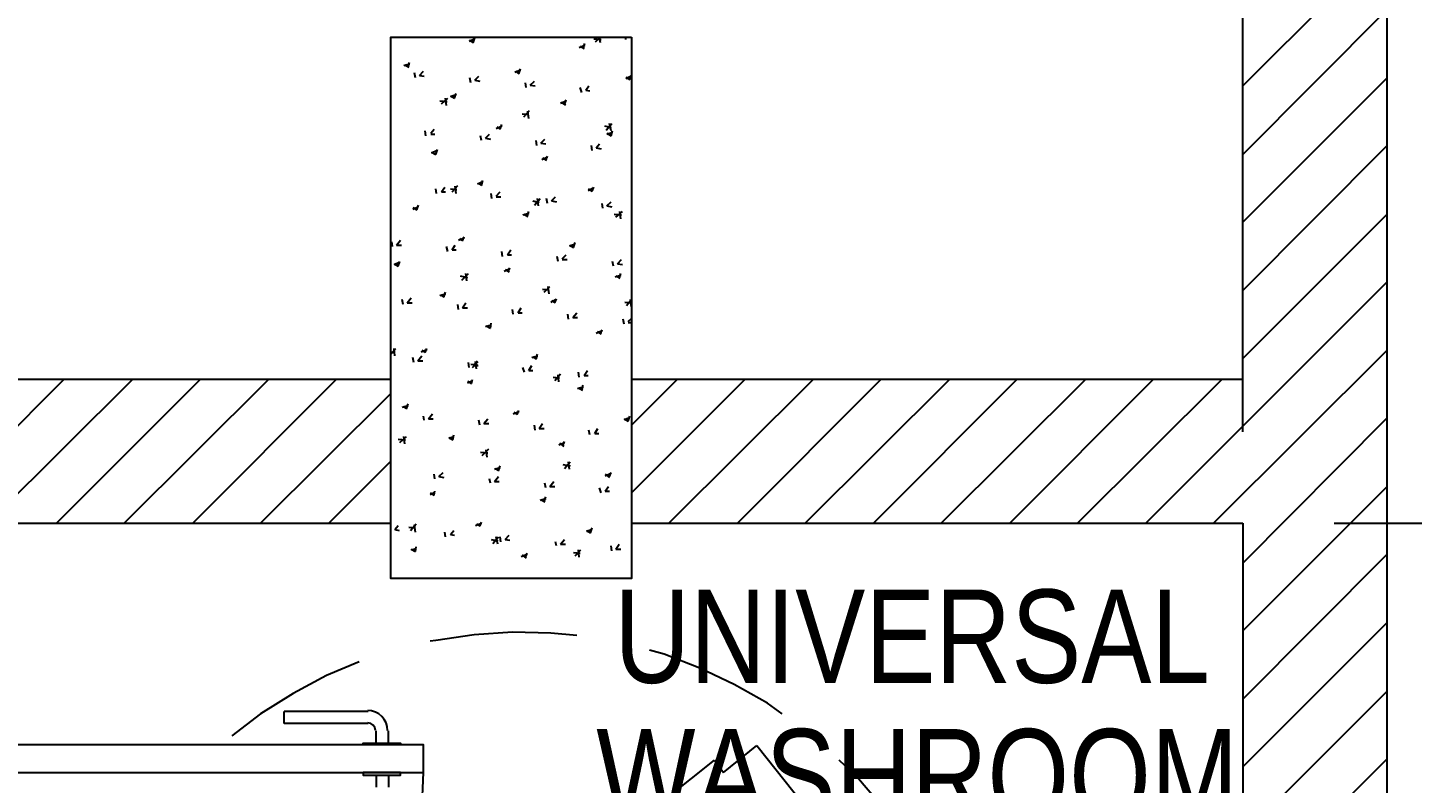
# Model space of a CAD drawing. Header units: millimetres. Extents: x -2604 to 15910, y -8758 to 4238.
# Drawn here: x 11578 to 13878, y -432 to 823 of the extents above; entities that cross this region are included whole.
import ezdxf
from ezdxf.enums import TextEntityAlignment as Align

# ---------------------------------------------------------------- set-up
doc = ezdxf.new("R2010")
doc.units = ezdxf.units.MM
doc.layers.add('SOURCE_TEXT', color=7, linetype='Continuous')
doc.layers.add('SOURCE_TRACE', color=8, linetype='Continuous')

msp = doc.modelspace()

# ---------------------------------------------------------------- linework, layer by layer
at = {"layer": 'SOURCE_TRACE'}
for p, q in [((13596.8, 151.7), (13596.8, 2242)), ((13596.8, 238.4), (13596.8, 1113.5)), ((13836.6, -5449.8), (13836.6, 1113.5)), ((13596.8, 726.1), (13836.6, 965.9)), ((13596.8, 612.3), (13836.6, 853.4)), ((12318, 797.9), (12320.7, 806)), ((12521.2, 799.3), (12529.3, 807.4)), ((12529.3, 797.9), (12528, 807.4)), ((12571.3, 803.3), (12571.3, 807.4)), ((12578.1, 807.4), (12579.4, 807.4)), ((12578.1, 807.4), (12580.8, 807.4)), ((12311.2, 800.6), (12319.3, 804.7)), ((12311.2, 802), (12318, 797.9)), ((12494.1, 789.8), (12503.6, 793.8)), ((12495.4, 792.5), (12502.2, 788.4)), ((12500.9, 788.4), (12503.6, 796.5)), ((12518.5, 804.7), (12530.7, 803.3)), ((12202.8, 760), (12212.3, 762.7)), ((12204.2, 761.3), (12211, 757.3)), ((12209.6, 757.3), (12212.3, 765.4)), ((12221.8, 739.6), (12220.4, 747.8)), ((12228.6, 743.7), (12235.3, 750.5)), ((12228.6, 743.7), (12236.7, 742.4)), ((12313.9, 731.5), (12312.6, 739.6)), ((12320.7, 735.6), (12327.5, 742.4)), ((12387.1, 749.1), (12396.6, 753.2)), ((12388.4, 750.5), (12393.8, 746.4)), ((12393.8, 746.4), (12396.6, 754.5)), ((12571.3, 738.3), (12579.4, 742.4)), ((12571.3, 741), (12578.1, 736.9)), ((12578.1, 736.9), (12580.8, 743.7)), ((13596.8, 499.9), (13836.6, 739.6)), ((12286.8, 705.8), (12289.5, 713.9)), ((12320.7, 735.6), (12328.8, 734.2)), ((12406, 723.4), (12404.7, 731.5)), ((12412.8, 727.5), (12419.6, 734.2)), ((12412.8, 727.5), (12420.9, 726.1)), ((12498.2, 715.3), (12495.4, 723.4)), ((12504.9, 719.3), (12510.3, 726.1)), ((12504.9, 719.3), (12511.7, 718)), ((12262.4, 701.7), (12274.6, 700.4)), ((12265.2, 696.3), (12276, 705.8)), ((12273.3, 693.6), (12271.9, 705.8)), ((12280.1, 708.5), (12288.2, 711.2)), ((12280.1, 709.8), (12286.8, 705.8)), ((12462.9, 697.7), (12472.4, 701.7)), ((12464.3, 699), (12471.1, 694.9)), ((12469.7, 694.9), (12472.4, 703.1)), ((12181.2, 670.6), (12181.2, 671.9)), ((12399.3, 680), (12410.1, 678.7)), ((12402, 674.6), (12411.5, 685.5)), ((12410.1, 671.9), (12408.7, 684.1)), ((12239.4, 643.5), (12238.1, 651.6)), ((12247.5, 647.5), (12253, 654.3)), ((12247.5, 646.2), (12254.3, 646.2)), ((12338.3, 639.4), (12345.1, 646.2)), ((12355.9, 655.7), (12365.4, 659.7)), ((12357.3, 658.4), (12362.7, 654.3)), ((12362.7, 654.3), (12365.4, 662.4)), ((12536.1, 659.7), (12546.9, 657)), ((12538.8, 652.9), (12548.3, 663.8)), ((12540.1, 646.2), (12548.3, 648.9)), ((12540.1, 647.5), (12546.9, 643.5)), ((12546.9, 651.6), (12544.2, 663.8)), ((12546.9, 643.5), (12549.6, 651.6)), ((12331.5, 635.3), (12330.2, 643.5)), ((12338.3, 639.4), (12346.4, 638)), ((12423.6, 627.2), (12422.3, 635.3)), ((12430.4, 631.3), (12437.2, 638)), ((12430.4, 631.3), (12438.5, 629.9)), ((12515.8, 619.1), (12514.4, 627.2)), ((12522.5, 623.1), (12528, 629.9)), ((12522.5, 623.1), (12530.7, 621.8)), ((13596.8, 386.1), (13836.6, 627.2)), ((12248.9, 615), (12257, 619.1)), ((12248.9, 616.4), (12255.7, 612.3)), ((12255.7, 612.3), (12258.4, 620.4)), ((12431.8, 604.2), (12441.3, 608.2)), ((12433.1, 606.9), (12439.9, 602.8)), ((12438.5, 602.8), (12441.3, 609.6)), ((12257, 547.3), (12255.7, 555.4)), ((12265.2, 550), (12270.6, 558.1)), ((12280.1, 555.4), (12290.9, 554.1)), ((12282.8, 550), (12292.2, 560.8)), ((12289.5, 547.3), (12288.2, 559.5)), ((12324.8, 563.5), (12334.2, 567.6)), ((12326.1, 564.9), (12331.5, 560.8)), ((12331.5, 560.8), (12334.2, 569)), ((12509, 552.7), (12517.1, 556.8)), ((12509, 555.4), (12515.8, 551.3)), ((12515.8, 551.3), (12518.5, 558.1)), ((12265.2, 550), (12271.9, 550)), ((12349.1, 539.2), (12347.8, 547.3)), ((12355.9, 543.2), (12362.7, 550)), ((12355.9, 541.9), (12364, 541.9)), ((12416.9, 535.1), (12427.7, 532.4)), ((12419.6, 528.3), (12429.1, 539.2)), ((12426.4, 527), (12425, 539.2)), ((12441.3, 531), (12439.9, 539.2)), ((12448, 535.1), (12454.8, 541.9)), ((12448, 535.1), (12456.2, 533.7)), ((12533.4, 522.9), (12532, 531)), ((12540.1, 527), (12546.9, 533.7)), ((12217.7, 521.5), (12225.9, 525.6)), ((12217.7, 524.3), (12224.5, 520.2)), ((12224.5, 520.2), (12227.2, 528.3)), ((12400.6, 512.1), (12410.1, 514.8)), ((12402, 513.4), (12408.7, 509.4)), ((12407.4, 509.4), (12410.1, 517.5)), ((12540.1, 527), (12548.3, 525.6)), ((12552.3, 513.4), (12564.5, 512.1)), ((12555.1, 508), (12565.9, 517.5)), ((12563.2, 505.3), (12561.8, 517.5)), ((13596.8, 273.6), (13836.6, 513.4)), ((12183.9, 459.2), (12182.5, 467.4)), ((12190.6, 461.9), (12197.4, 470.1)), ((12190.6, 461.9), (12198.8, 461.9)), ((12282.8, 453.8), (12288.2, 461.9)), ((12293.6, 470.1), (12303.1, 474.1)), ((12295, 472.8), (12300.4, 468.7)), ((12300.4, 468.7), (12303.1, 475.5)), ((12477.8, 460.6), (12486, 463.3)), ((12477.8, 461.9), (12484.6, 457.9)), ((12484.6, 457.9), (12487.3, 466)), ((12276, 451.1), (12273.3, 459.2)), ((12282.8, 453.8), (12289.5, 453.8)), ((12366.8, 443), (12365.4, 451.1)), ((12374.9, 445.7), (12380.3, 453.8)), ((12374.9, 445.7), (12381.7, 445.7)), ((12458.9, 434.8), (12457.5, 443)), ((12465.6, 438.9), (12472.4, 445.7)), ((12465.6, 437.6), (12473.8, 437.6)), ((12557.8, 430.8), (12564.5, 437.6)), ((12186.6, 429.4), (12194.7, 433.5)), ((12186.6, 430.8), (12193.4, 426.7)), ((12193.4, 426.7), (12196.1, 434.8)), ((12299, 403.7), (12309.9, 414.5)), ((12307.1, 402.3), (12305.8, 414.5)), ((12369.5, 418.6), (12378.9, 422.7)), ((12370.8, 421.3), (12377.6, 417.2)), ((12376.2, 417.2), (12378.9, 424)), ((12551, 426.7), (12549.6, 434.8)), ((12557.8, 430.8), (12565.9, 429.4)), ((12560.5, 406.4), (12563.2, 414.5)), ((12296.3, 410.5), (12308.5, 407.8)), ((12435.8, 383.4), (12445.3, 392.9)), ((12444, 380.7), (12442.6, 392.9)), ((12553.7, 409.1), (12563.2, 411.8)), ((12555.1, 410.5), (12561.8, 406.4)), ((13435.6, 0), (13836.6, 401)), ((12201.5, 363.1), (12200.1, 371.2)), ((12208.3, 365.8), (12215, 373.9)), ((12262.4, 378), (12271.9, 380.7)), ((12263.8, 379.3), (12269.2, 375.2)), ((12269.2, 375.2), (12271.9, 383.4)), ((12433.1, 388.8), (12444, 387.4)), ((12446.7, 367.1), (12454.8, 371.2)), ((12448, 369.8), (12453.5, 365.8)), ((12453.5, 365.8), (12456.2, 372.5)), ((12572.7, 361.7), (12580.8, 371.2)), ((12580.8, 359), (12579.4, 371.2)), ((12208.3, 365.8), (12216.4, 365.8)), ((12293.6, 354.9), (12292.2, 363.1)), ((12300.4, 357.6), (12305.8, 365.8)), ((12300.4, 357.6), (12308.5, 357.6)), ((12384.4, 346.8), (12383, 354.9)), ((12392.5, 349.5), (12397.9, 357.6)), ((12392.5, 349.5), (12399.3, 349.5)), ((12476.5, 338.7), (12475.1, 346.8)), ((12483.3, 341.4), (12490, 349.5)), ((12570, 367.1), (12580.8, 365.8)), ((12338.3, 326.5), (12347.8, 329.2)), ((12339.7, 327.8), (12346.4, 323.8)), ((12346.4, 323.8), (12347.8, 331.9)), ((12483.3, 341.4), (12491.4, 341.4)), ((12568.6, 330.5), (12567.2, 338.7)), ((12575.4, 334.6), (12580.8, 340)), ((12575.4, 333.2), (12580.8, 333.2)), ((12522.5, 315.6), (12532, 319.7)), ((12523.9, 318.3), (12530.7, 314.3)), ((12529.3, 314.3), (12532, 321.1)), ((12181.2, 280.4), (12189.3, 289.9)), ((12181.2, 284.5), (12187.9, 283.1)), ((12187.9, 277.7), (12186.6, 289.9)), ((12225.9, 269.6), (12232.6, 277.7)), ((12231.3, 284.5), (12240.8, 288.5)), ((12232.6, 287.2), (12238.1, 283.1)), ((12238.1, 283.1), (12240.8, 289.9)), ((12415.5, 275), (12425, 277.7)), ((12416.9, 276.4), (12422.3, 272.3)), ((12422.3, 272.3), (12425, 280.4)), ((13548, 0), (13836.6, 287.2)), ((12219.1, 266.9), (12217.7, 275)), ((12225.9, 269.6), (12234, 269.6)), ((12311.2, 258.7), (12309.9, 266.9)), ((12313.9, 264.2), (12324.8, 262.8)), ((12316.6, 258.7), (12326.1, 268.2)), ((12318, 261.5), (12324.8, 269.6)), ((12318, 261.5), (12326.1, 261.5)), ((12323.4, 256), (12322, 268.2)), ((12403.3, 250.6), (12400.6, 258.7)), ((12410.1, 253.3), (12415.5, 261.5)), ((12410.1, 253.3), (12416.9, 253.3)), ((12502.2, 245.2), (12507.6, 253.3)), ((12181.2, 238.4), (9698.1, 238.4)), ((11399.5, 0), (11637.9, 238.4)), ((11512, 0), (11751.7, 238.4)), ((11625.7, 0), (11864.2, 238.4)), ((11738.2, 0), (11978, 238.4)), ((11852, 0), (12090.4, 238.4)), ((12308.5, 233), (12316.6, 237.1)), ((12308.5, 235.7), (12315.3, 231.6)), ((12315.3, 231.6), (12316.6, 238.4)), ((12450.7, 242.5), (12461.6, 241.1)), ((12453.5, 237.1), (12462.9, 247.9)), ((12460.2, 234.4), (12458.9, 246.5)), ((12494.1, 242.5), (12492.7, 250.6)), ((12502.2, 245.2), (12509, 245.2)), ((12580.8, 162.6), (12656.7, 238.4)), ((12580.8, 50.1), (12769.1, 238.4)), ((13596.8, 238.4), (12580.8, 238.4)), ((12643.1, 0), (12882.9, 238.4)), ((12756.9, 0), (12995.3, 238.4)), ((12869.3, 0), (13109.1, 238.4)), ((12983.1, 0), (13221.5, 238.4)), ((13095.6, 0), (13335.3, 238.4)), ((13209.4, 0), (13447.8, 238.4)), ((13321.8, 0), (13561.6, 238.4)), ((11964.4, 0), (12181.2, 215.4)), ((12491.4, 223.5), (12500.9, 226.2)), ((12492.7, 224.9), (12499.5, 220.8)), ((12498.2, 220.8), (12500.9, 228.9)), ((12200.1, 192.4), (12209.6, 195.1)), ((12201.5, 193.7), (12206.9, 189.7)), ((12206.9, 189.7), (12209.6, 197.8)), ((12384.4, 181.5), (12393.8, 185.6)), ((12385.7, 184.2), (12391.1, 180.2)), ((12391.1, 180.2), (12393.8, 186.9)), ((12236.7, 170.7), (12235.3, 177.5)), ((12243.5, 173.4), (12250.3, 181.5)), ((12243.5, 173.4), (12251.6, 173.4)), ((12328.8, 162.6), (12327.5, 170.7)), ((12335.6, 165.3), (12342.4, 173.4)), ((12335.6, 165.3), (12343.7, 165.3)), ((12420.9, 154.4), (12419.6, 162.6)), ((12427.7, 157.1), (12433.1, 165.3)), ((12568.6, 172), (12576.7, 174.8)), ((12568.6, 173.4), (12575.4, 169.3)), ((12575.4, 169.3), (12578.1, 177.5)), ((13596.8, -66.4), (13836.6, 174.8)), ((12193.4, 139.5), (12205.5, 138.2)), ((12196.1, 134.1), (12206.9, 143.6)), ((12204.2, 131.4), (12202.8, 143.6)), ((12277.3, 140.9), (12285.5, 143.6)), ((12277.3, 142.2), (12284.1, 138.2)), ((12284.1, 138.2), (12285.5, 146.3)), ((12427.7, 157.1), (12435.8, 157.1)), ((12511.7, 146.3), (12510.3, 154.4)), ((12519.8, 149), (12525.2, 157.1)), ((12519.8, 149), (12526.6, 149)), ((12330.2, 117.9), (12342.4, 116.5)), ((12332.9, 112.4), (12343.7, 123.3)), ((12341, 109.7), (12339.7, 121.9)), ((12460.2, 130), (12469.7, 134.1)), ((12461.6, 132.8), (12468.4, 127.3)), ((12467, 128.7), (12469.7, 135.5)), ((12078.2, 0), (12181.2, 103)), ((12353.2, 89.4), (12362.7, 92.1)), ((12360, 86.7), (12362.7, 94.8)), ((12467, 97.5), (12479.2, 94.8)), ((12469.7, 90.8), (12479.2, 101.6)), ((12477.8, 89.4), (12476.5, 101.6)), ((12254.3, 73.2), (12253, 81.3)), ((12261.1, 77.2), (12267.9, 84)), ((12261.1, 77.2), (12269.2, 75.9)), ((12346.4, 66.4), (12345.1, 73.2)), ((12353.2, 69.1), (12360, 77.2)), ((12353.2, 69.1), (12361.3, 69.1)), ((12354.6, 90.8), (12360, 86.7)), ((12445.3, 61), (12452.1, 69.1)), ((12537.4, 78.6), (12545.6, 82.6)), ((12537.4, 81.3), (12544.2, 75.9)), ((12544.2, 77.2), (12546.9, 84)), ((12246.2, 47.4), (12254.3, 51.5)), ((12246.2, 50.1), (12253, 46.1)), ((12253, 46.1), (12254.3, 52.8)), ((12438.5, 58.3), (12437.2, 66.4)), ((12445.3, 61), (12453.5, 61)), ((12530.7, 50.1), (12528, 58.3)), ((12537.4, 52.8), (12542.9, 61)), ((12537.4, 52.8), (12544.2, 52.8)), ((13596.8, -178.8), (13836.6, 61)), ((12429.1, 37.9), (12438.5, 40.6)), ((12430.4, 39.3), (12437.2, 35.2)), ((12435.8, 35.2), (12438.5, 43.3)), ((12328.8, -5.4), (12331.5, 1.4)), ((9698.1, 0), (12181.2, 0)), ((12179.8, 0), (12181.2, 0)), ((12187.9, -10.8), (12193.4, -4.1)), ((12187.9, -10.8), (12194.7, -12.2)), ((12211, -6.8), (12221.8, -8.1)), ((12213.7, -12.2), (12223.2, -1.4)), ((12221.8, -14.9), (12220.4, -2.7)), ((12271.9, -23), (12270.6, -14.9)), ((12280.1, -19), (12285.5, -12.2)), ((12280.1, -19), (12286.8, -20.3)), ((12322, -4.1), (12331.5, 0)), ((12323.4, -1.4), (12328.8, -5.4)), ((12370.8, -27.1), (12377.6, -20.3)), ((12506.3, -13.5), (12514.4, -10.8)), ((12506.3, -12.2), (12513.1, -16.3)), ((12513.1, -16.3), (12515.8, -8.1)), ((12580.8, 0), (13596.8, 0)), ((13596.8, 0), (13596.8, -5449.8)), ((13748.5, 0), (15538, 0)), ((13748.5, 0), (14918.9, 0)), ((12215, -44.7), (12223.2, -42)), ((12215, -43.3), (12221.8, -47.4)), ((12221.8, -47.4), (12223.2, -39.3)), ((12347.8, -27.1), (12358.6, -29.8)), ((12350.5, -33.9), (12360, -23)), ((12358.6, -35.2), (12355.9, -23)), ((12364, -31.2), (12362.7, -23)), ((12370.8, -27.1), (12378.9, -28.4)), ((12456.2, -37.9), (12454.8, -31.2)), ((12462.9, -35.2), (12469.7, -27.1)), ((12462.9, -35.2), (12471.1, -35.2)), ((12487.3, -54.2), (12496.8, -44.7)), ((12494.1, -56.9), (12492.7, -44.7)), ((12548.3, -46.1), (12546.9, -37.9)), ((12555.1, -43.3), (12560.5, -35.2)), ((12555.1, -43.3), (12563.2, -43.3)), ((12397.9, -55.5), (12407.4, -51.5)), ((12399.3, -52.8), (12406, -58.3)), ((12404.7, -56.9), (12407.4, -50.1)), ((12484.6, -48.8), (12495.4, -50.1)), ((13596.8, -292.6), (13836.6, -51.5)), ((12300.4, -92.1), (12300.4, -90.8)), ((12383, -181.5), (12319.3, -185.6)), ((12446.7, -182.9), (12383, -181.5)), ((12490, -186.9), (12446.7, -182.9)), ((13596.8, -405), (13836.6, -165.3)), ((12255.7, -195.1), (12246.2, -196.4)), ((12319.3, -185.6), (12255.7, -195.1)), ((12635, -218.1), (12610.6, -211.3)), ((12694.6, -241.1), (12635, -218.1)), ((12128.3, -230.3), (12074.1, -253.3)), ((12751.5, -268.2), (12694.6, -241.1)), ((12074.1, -253.3), (12018.6, -283.1)), ((12807, -299.4), (12751.5, -268.2)), ((12018.6, -283.1), (11964.4, -317)), ((13596.8, -518.8), (13836.6, -279.1)), ((11964.4, -317), (11917, -353.6)), ((12143.2, -312.9), (12003.7, -312.9)), ((12003.7, -333.2), (12003.7, -312.9)), ((12831.4, -317), (12807, -299.4)), ((12143.2, -333.2), (12003.7, -333.2)), ((12156.8, -365.8), (12156.8, -345.4)), ((12177.1, -365.8), (12177.1, -345.4)), ((12733.9, -414.5), (12789.4, -369.8)), ((12789.4, -369.8), (12891, -497.2)), ((12595.7, -491.7), (12719, -394.2)), ((12719, -394.2), (12733.9, -414.5)), ((12954.7, -421.3), (12926.2, -394.2)), ((13596.8, -631.3), (13836.6, -391.5)), ((12156.8, -418.6), (12156.8, -438.9)), ((12177.1, -418.6), (12177.1, -438.9)), ((12232.6, -479.6), (12235.3, -414.5)), ((12996.7, -470.1), (12954.7, -421.3))]:
    msp.add_line(p, q, dxfattribs=at)
for points in [[(12580.8, 807.4), (12580.8, -92.1), (12181.2, -92.1), (12181.2, 807.4)], [(12135.1, -368.5), (12135.1, -365.8), (12197.4, -365.8), (12197.4, -368.5)], [(11406.3, -368.5), (11406.3, -414.5), (12235.3, -414.5), (12235.3, -368.5)], [(12135.1, -414.5), (12135.1, -418.6), (12197.4, -418.6), (12197.4, -414.5)]]:
    msp.add_lwpolyline(points, close=True, dxfattribs=at)
for points in [[(12175.7, -344.8), (12175.1, -338.1), (12173.1, -331.8), (12170.1, -326.2), (12166, -321.3), (12161.1, -317.2), (12155.5, -314.2), (12149.2, -312.2), (12142.6, -311.6)], [(12155.4, -344.8), (12154.4, -339.8), (12151.7, -335.7), (12147.6, -332.9), (12142.6, -331.9)]]:
    msp.add_lwpolyline(points, dxfattribs=at)

# ---------------------------------------------------------------- texts
at = {"layer": 'SOURCE_TEXT'}
for s, p, p2 in [('UNIVERSAL', (12552.3, -265.5), (13541.9, -265.5)), ('WASHROOM', (12522.5, -497.2), (13589.4, -497.2))]:
    msp.add_text(s, height=154.99, dxfattribs=at).set_placement(p, p2, align=Align.FIT)

doc.saveas('drawing.dxf')
